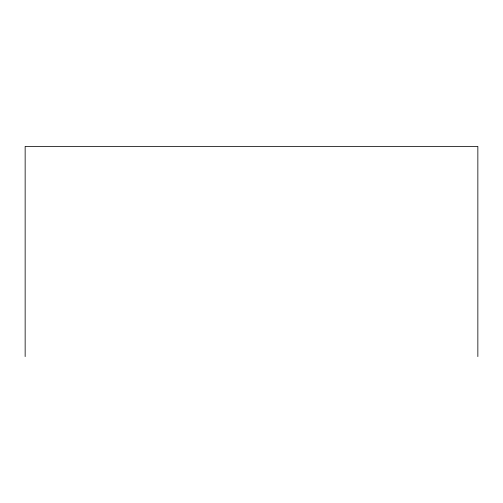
<?xml version="1.0" encoding="UTF-8"?>
<svg xmlns="http://www.w3.org/2000/svg" width="503" height="503" viewBox="0 0 503 503"><rect width="100%" height="100%" fill="white"/><g stroke="black" fill="none" stroke-linecap="round" stroke-linejoin="round"><path stroke-width="0.75" d="M477.85 356.596L477.85 146.404L25.15 146.404L25.15 356.596"/></g></svg>
